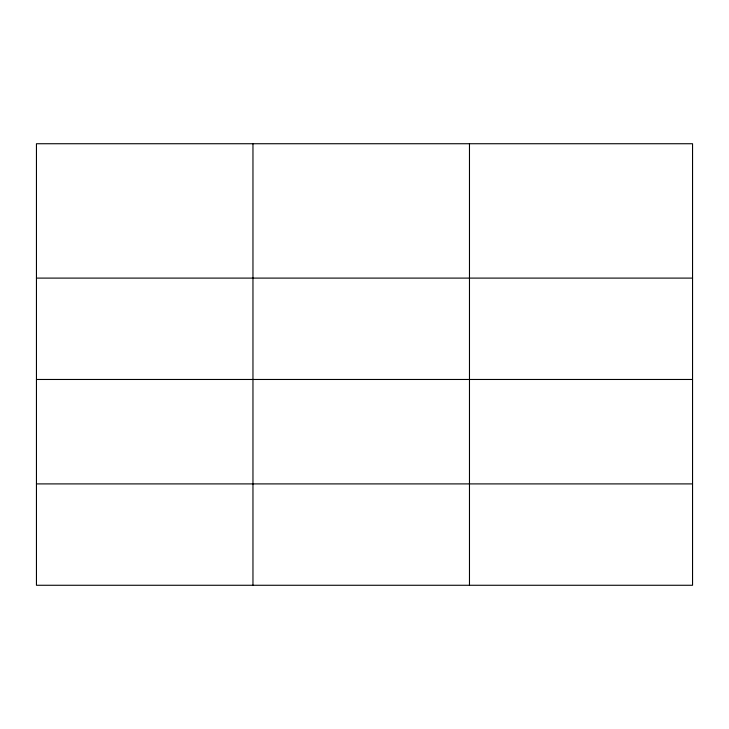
<?xml version="1.0" encoding="UTF-8"?>
<svg xmlns="http://www.w3.org/2000/svg" width="729" height="729" viewBox="0 0 729 729"><rect width="100%" height="100%" fill="white"/><g stroke="black" fill="none" stroke-linecap="round" stroke-linejoin="round"><path stroke-width="1.09" d="M692.55 379.472L692.55 143.731L36.45 143.731L36.45 585.269L692.55 585.269L692.55 379.472L36.45 379.472M36.45 278.104L692.55 278.104M36.45 483.901L692.55 483.901M469.476 143.731L469.476 585.269M252.963 143.731L252.963 585.269"/></g></svg>
